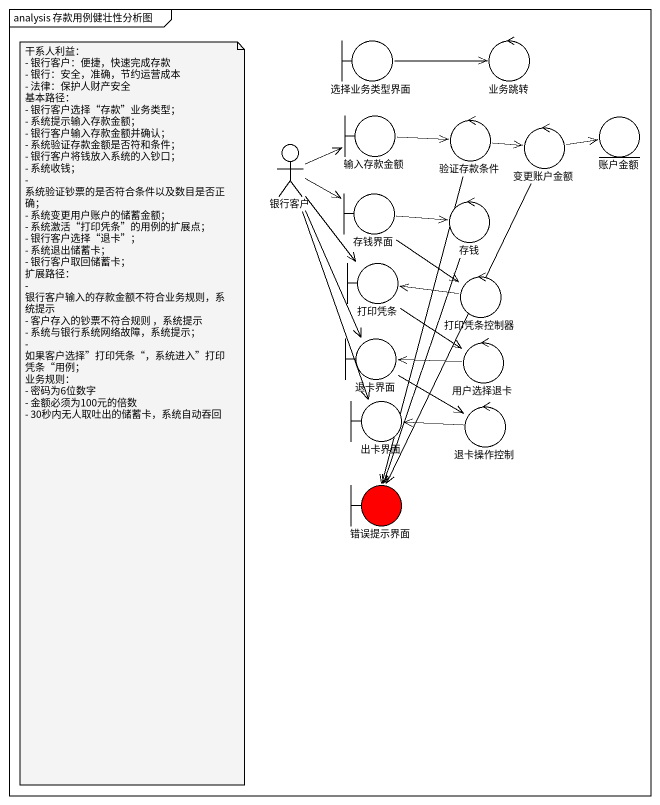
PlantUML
@startuml
mainframe analysis 存款用例健壮性分析图
boundary 选择业务类型界面
control 业务跳转
actor 银行客户
boundary 输入存款金额
control 验证存款条件
control 变更账户金额
entity 账户金额
boundary 存钱界面
control 存钱
boundary 打印凭条
control 打印凭条控制器
boundary 退卡界面
control 用户选择退卡
boundary 出卡界面
control 退卡操作控制
boundary 错误提示界面 #FF0000
选择业务类型界面 -right-> 业务跳转
银行客户 -right-> 输入存款金额
银行客户 -right-> 存钱界面
银行客户 --> 打印凭条
银行客户 --> 退卡界面
银行客户 --> 出卡界面
输入存款金额 -right-> 验证存款条件
验证存款条件 -right-> 变更账户金额
验证存款条件 --> 错误提示界面
变更账户金额 -right-> 账户金额
变更账户金额 --> 错误提示界面
存钱界面 -right-> 存钱
存钱界面 --> 打印凭条控制器
存钱 --> 错误提示界面
打印凭条 --> 用户选择退卡
打印凭条控制器 -left-> 打印凭条
退卡界面 --> 退卡操作控制
用户选择退卡 -left-> 退卡界面
退卡操作控制 -left-> 出卡界面
note as N1
  干系人利益：
  - 银行客户：便捷，快速完成存款
  - 银行：安全，准确，节约运营成本
  - 法律：保护人财产安全
  基本路径：
  - 银行客户选择“存款”业务类型；
  - 系统提示输入存款金额；
  - 银行客户输入存款金额并确认；
  - 系统验证存款金额是否符和条件；
  - 银行客户将钱放入系统的入钞口；
  - 系统收钱；
  - 系统验证钞票的是否符合条件以及数目是否正确；
  - 系统变更用户账户的储蓄金额；
  - 系统激活“打印凭条”的用例的扩展点；
  - 银行客户选择“退卡”；
  - 系统退出储蓄卡；
  - 银行客户取回储蓄卡；
  扩展路径：
  - 银行客户输入的存款金额不符合业务规则，系统提示
  - 客户存入的钞票不符合规则 ，系统提示
  - 系统与银行系统网络故障，系统提示；
  - 如果客户选择”打印凭条“，系统进入”打印凭条“用例；
  业务规则：
  - 密码为6位数字
  - 金额必须为100元的倍数
  - 30秒内无人取吐出的储蓄卡，系统自动吞回
end note
@enduml
